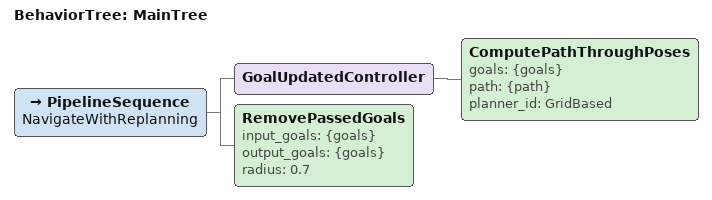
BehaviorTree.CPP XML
<!--
  This Behavior Tree replans the global path through an array of poses
  only when the goal is updated. Not using FollowPath controller.
-->

<root main_tree_to_execute="MainTree">
  <BehaviorTree ID="MainTree">
    <PipelineSequence name="NavigateWithReplanning">
      <GoalUpdatedController>
        <ComputePathThroughPoses goals="{goals}" path="{path}" planner_id="GridBased"/>
      </GoalUpdatedController>
      <RemovePassedGoals input_goals="{goals}" output_goals="{goals}" radius="0.7"/>
    </PipelineSequence>
  </BehaviorTree>
</root>
